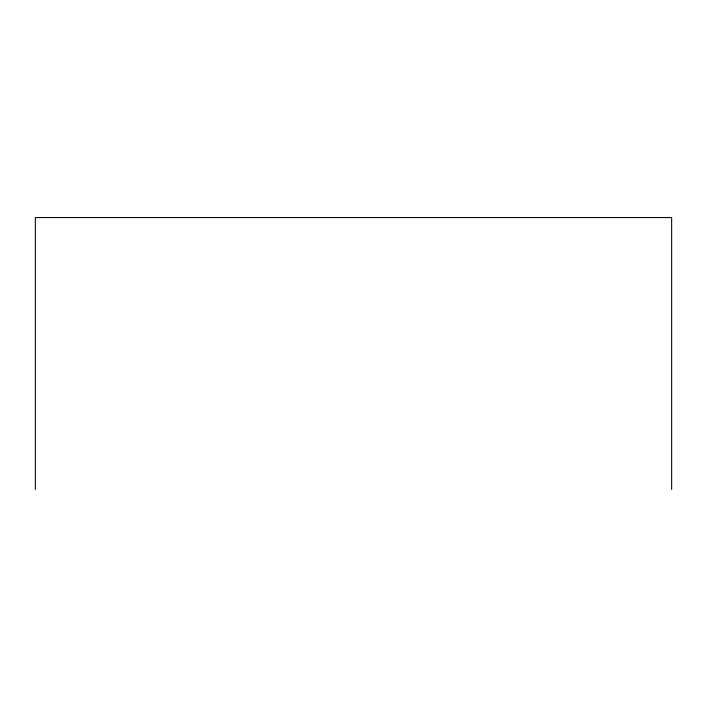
<?xml version="1.0" encoding="UTF-8"?>
<svg xmlns="http://www.w3.org/2000/svg" width="707" height="707" viewBox="0 0 707 707"><rect width="100%" height="100%" fill="white"/><g stroke="black" fill="none" stroke-linecap="round" stroke-linejoin="round"><path stroke-width="1.06" d="M671.65 489.447L671.65 217.553L35.35 217.553L35.35 489.447"/></g></svg>
